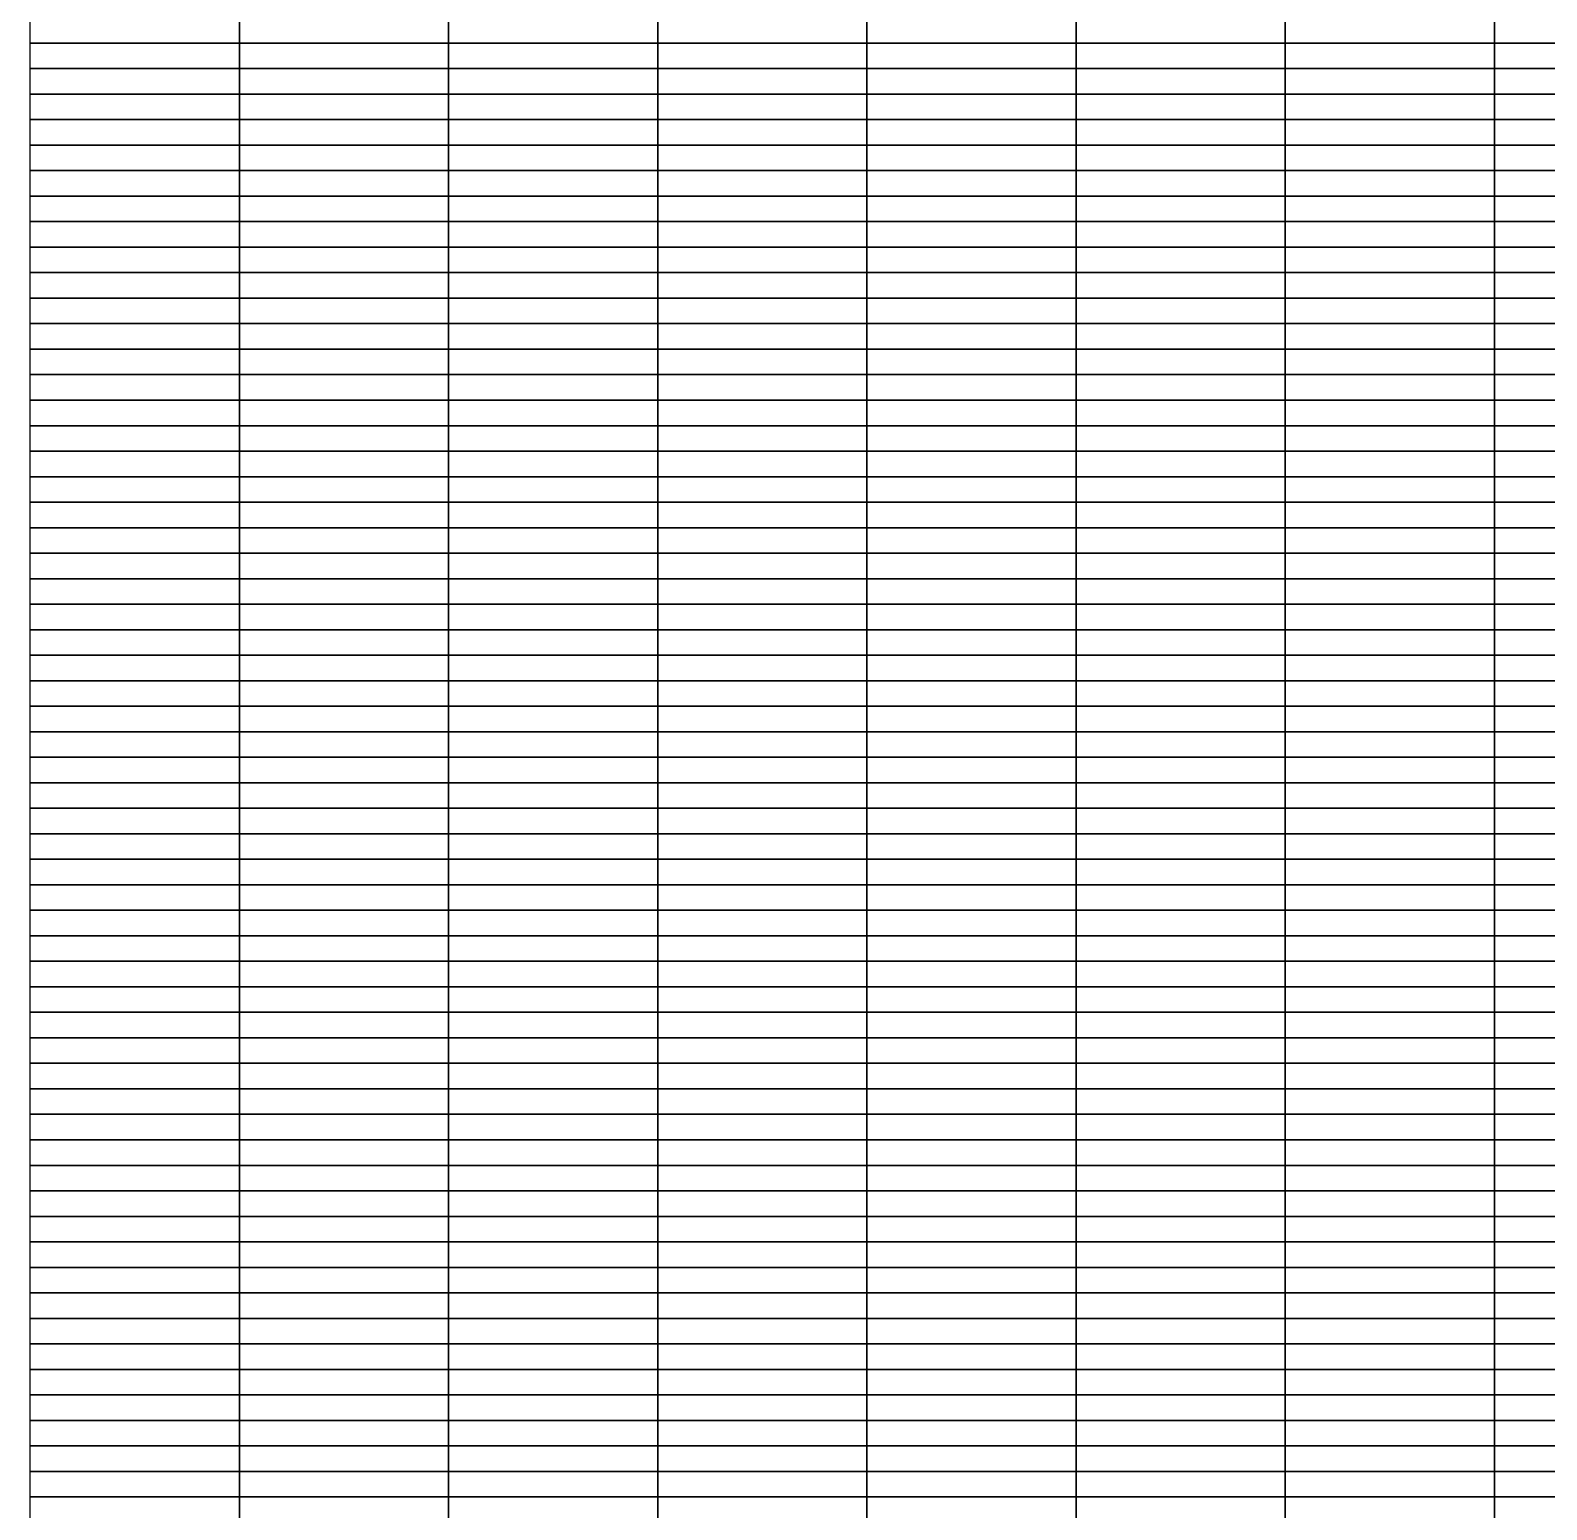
# Model space of a CAD drawing. Header units: metres. Extents: x 0 to 1189, y 5 to 4665.
# Drawn here: x 0 to 297.2, y 3497.5 to 3787.5 of the extents above; entities that cross this region are included whole.
import ezdxf

# ---------------------------------------------------------------- set-up
doc = ezdxf.new("R2010")
doc.units = ezdxf.units.M

msp = doc.modelspace()

# ---------------------------------------------------------------- linework, layer by layer
for points in [[(41, 3785, -164.11), (0, 3785, -164.11), (0, 3790, 156.49), (41, 3790, 156.49)], [(82, 3785, -164.11), (41, 3785, -164.11), (41, 3790, 156.49), (82, 3790, 156.49)], [(123, 3785, -164.11), (82, 3785, -164.11), (82, 3790, 156.49), (123, 3790, 156.49)], [(164, 3785, -164.11), (123, 3785, -164.11), (123, 3790, 156.49), (164, 3790, 156.49)], [(205, 3785, -158.87), (164, 3785, -164.11), (164, 3790, 156.49), (205, 3790, 160.57)], [(246, 3785, -153.64), (205, 3785, -158.87), (205, 3790, 160.57), (246, 3790, 164.65)], [(287, 3785, -153.64), (246, 3785, -153.64), (246, 3790, 164.65), (287, 3790, 164.65)], [(328, 3785, -189.25), (287, 3785, -153.64), (287, 3790, 164.65), (328, 3790, 161.96)], [(41, 3780, 111.95), (0, 3780, 111.95), (0, 3785, -164.11), (41, 3785, -164.11)], [(82, 3780, 111.95), (41, 3780, 111.95), (41, 3785, -164.11), (82, 3785, -164.11)], [(123, 3780, 111.95), (82, 3780, 111.95), (82, 3785, -164.11), (123, 3785, -164.11)], [(164, 3780, 111.95), (123, 3780, 111.95), (123, 3785, -164.11), (164, 3785, -164.11)], [(205, 3780, 108.9), (164, 3780, 111.95), (164, 3785, -164.11), (205, 3785, -158.87)], [(246, 3780, 105.84), (205, 3780, 108.9), (205, 3785, -158.87), (246, 3785, -153.64)], [(287, 3780, 105.84), (246, 3780, 105.84), (246, 3785, -153.64), (287, 3785, -153.64)], [(328, 3780, -27.93), (287, 3780, 105.84), (287, 3785, -153.64), (328, 3785, -189.25)], [(41, 3775, 176), (0, 3775, 176), (0, 3780, 111.95), (41, 3780, 111.95)], [(82, 3775, 176), (41, 3775, 176), (41, 3780, 111.95), (82, 3780, 111.95)], [(123, 3775, 176), (82, 3775, 176), (82, 3780, 111.95), (123, 3780, 111.95)], [(164, 3775, 176), (123, 3775, 176), (123, 3780, 111.95), (164, 3780, 111.95)], [(205, 3775, 177.46), (164, 3775, 176), (164, 3780, 111.95), (205, 3780, 108.9)], [(246, 3775, 178.92), (205, 3775, 177.46), (205, 3780, 108.9), (246, 3780, 105.84)], [(287, 3775, 178.92), (246, 3775, 178.92), (246, 3780, 105.84), (287, 3780, 105.84)], [(328, 3775, 179.54), (287, 3775, 178.92), (287, 3780, 105.84), (328, 3780, -27.93)], [(41, 3770, 181.14), (0, 3770, 181.14), (0, 3775, 176), (41, 3775, 176)], [(82, 3770, 181.14), (41, 3770, 181.14), (41, 3775, 176), (82, 3775, 176)], [(123, 3770, 181.14), (82, 3770, 181.14), (82, 3775, 176), (123, 3775, 176)], [(164, 3770, 181.14), (123, 3770, 181.14), (123, 3775, 176), (164, 3775, 176)], [(205, 3770, 183.53), (164, 3770, 181.14), (164, 3775, 176), (205, 3775, 177.46)], [(246, 3770, 185.92), (205, 3770, 183.53), (205, 3775, 177.46), (246, 3775, 178.92)], [(287, 3770, 185.92), (246, 3770, 185.92), (246, 3775, 178.92), (287, 3775, 178.92)], [(328, 3770, 184.45), (287, 3770, 185.92), (287, 3775, 178.92), (328, 3775, 179.54)], [(41, 3765, 186.3), (0, 3765, 186.3), (0, 3770, 181.14), (41, 3770, 181.14)], [(82, 3765, 186.3), (41, 3765, 186.3), (41, 3770, 181.14), (82, 3770, 181.14)], [(123, 3765, 186.3), (82, 3765, 186.3), (82, 3770, 181.14), (123, 3770, 181.14)], [(164, 3765, 186.3), (123, 3765, 186.3), (123, 3770, 181.14), (164, 3770, 181.14)], [(205, 3765, 185.2), (164, 3765, 186.3), (164, 3770, 181.14), (205, 3770, 183.53)], [(246, 3765, 184.1), (205, 3765, 185.2), (205, 3770, 183.53), (246, 3770, 185.92)], [(287, 3765, 184.1), (246, 3765, 184.1), (246, 3770, 185.92), (287, 3770, 185.92)], [(328, 3765, 183.61), (287, 3765, 184.1), (287, 3770, 185.92), (328, 3770, 184.45)], [(41, 3760, -10.57), (0, 3760, -10.57), (0, 3765, 186.3), (41, 3765, 186.3)], [(82, 3760, -10.57), (41, 3760, -10.57), (41, 3765, 186.3), (82, 3765, 186.3)], [(123, 3760, -10.57), (82, 3760, -10.57), (82, 3765, 186.3), (123, 3765, 186.3)], [(164, 3760, -10.57), (123, 3760, -10.57), (123, 3765, 186.3), (164, 3765, 186.3)], [(205, 3760, -18.81), (164, 3760, -10.57), (164, 3765, 186.3), (205, 3765, 185.2)], [(246, 3760, -27.05), (205, 3760, -18.81), (205, 3765, 185.2), (246, 3765, 184.1)], [(287, 3760, -27.05), (246, 3760, -27.05), (246, 3765, 184.1), (287, 3765, 184.1)], [(328, 3760, -62.56), (287, 3760, -27.05), (287, 3765, 184.1), (328, 3765, 183.61)], [(41, 3755, 29.34), (0, 3755, 29.34), (0, 3760, -10.57), (41, 3760, -10.57)], [(82, 3755, 29.34), (41, 3755, 29.34), (41, 3760, -10.57), (82, 3760, -10.57)], [(123, 3755, 29.34), (82, 3755, 29.34), (82, 3760, -10.57), (123, 3760, -10.57)], [(164, 3755, 29.34), (123, 3755, 29.34), (123, 3760, -10.57), (164, 3760, -10.57)], [(205, 3755, 24.34), (164, 3755, 29.34), (164, 3760, -10.57), (205, 3760, -18.81)], [(246, 3755, 19.35), (205, 3755, 24.34), (205, 3760, -18.81), (246, 3760, -27.05)], [(287, 3755, 19.35), (246, 3755, 19.35), (246, 3760, -27.05), (287, 3760, -27.05)], [(328, 3755, -9.15), (287, 3755, 19.35), (287, 3760, -27.05), (328, 3760, -62.56)], [(41, 3750, 172.23), (0, 3750, 172.23), (0, 3755, 29.34), (41, 3755, 29.34)], [(82, 3750, 172.23), (41, 3750, 172.23), (41, 3755, 29.34), (82, 3755, 29.34)], [(123, 3750, 172.23), (82, 3750, 172.23), (82, 3755, 29.34), (123, 3755, 29.34)], [(164, 3750, 172.23), (123, 3750, 172.23), (123, 3755, 29.34), (164, 3755, 29.34)], [(205, 3750, 144.19), (164, 3750, 172.23), (164, 3755, 29.34), (205, 3755, 24.34)], [(246, 3750, 116.15), (205, 3750, 144.19), (205, 3755, 24.34), (246, 3755, 19.35)], [(287, 3750, 116.15), (246, 3750, 116.15), (246, 3755, 19.35), (287, 3755, 19.35)], [(328, 3750, 67.17), (287, 3750, 116.15), (287, 3755, 19.35), (328, 3755, -9.15)], [(41, 3745, -186.93), (0, 3745, -186.93), (0, 3750, 172.23), (41, 3750, 172.23)], [(82, 3745, -186.93), (41, 3745, -186.93), (41, 3750, 172.23), (82, 3750, 172.23)], [(123, 3745, -186.93), (82, 3745, -186.93), (82, 3750, 172.23), (123, 3750, 172.23)], [(164, 3745, -186.93), (123, 3745, -186.93), (123, 3750, 172.23), (164, 3750, 172.23)], [(205, 3745, -187.59), (164, 3745, -186.93), (164, 3750, 172.23), (205, 3750, 144.19)], [(246, 3745, -188.25), (205, 3745, -187.59), (205, 3750, 144.19), (246, 3750, 116.15)], [(287, 3745, -188.25), (246, 3745, -188.25), (246, 3750, 116.15), (287, 3750, 116.15)], [(328, 3745, -217.36), (287, 3745, -188.25), (287, 3750, 116.15), (328, 3750, 67.17)], [(41, 3740, 145.6), (0, 3740, 145.6), (0, 3745, -186.93), (41, 3745, -186.93)], [(82, 3740, 145.6), (41, 3740, 145.6), (41, 3745, -186.93), (82, 3745, -186.93)], [(123, 3740, 145.6), (82, 3740, 145.6), (82, 3745, -186.93), (123, 3745, -186.93)], [(164, 3740, 145.6), (123, 3740, 145.6), (123, 3745, -186.93), (164, 3745, -186.93)], [(205, 3740, 153.23), (164, 3740, 145.6), (164, 3745, -186.93), (205, 3745, -187.59)], [(246, 3740, 160.87), (205, 3740, 153.23), (205, 3745, -187.59), (246, 3745, -188.25)], [(287, 3740, 160.87), (246, 3740, 160.87), (246, 3745, -188.25), (287, 3745, -188.25)], [(328, 3740, 157.24), (287, 3740, 160.87), (287, 3745, -188.25), (328, 3745, -217.36)], [(41, 3735, 184.61), (0, 3735, 184.61), (0, 3740, 145.6), (41, 3740, 145.6)], [(82, 3735, 184.61), (41, 3735, 184.61), (41, 3740, 145.6), (82, 3740, 145.6)], [(123, 3735, 184.61), (82, 3735, 184.61), (82, 3740, 145.6), (123, 3740, 145.6)], [(164, 3735, 184.61), (123, 3735, 184.61), (123, 3740, 145.6), (164, 3740, 145.6)], [(205, 3735, 173.22), (164, 3735, 184.61), (164, 3740, 145.6), (205, 3740, 153.23)], [(246, 3735, 161.82), (205, 3735, 173.22), (205, 3740, 153.23), (246, 3740, 160.87)], [(287, 3735, 161.82), (246, 3735, 161.82), (246, 3740, 160.87), (287, 3740, 160.87)], [(328, 3735, 138.6), (287, 3735, 161.82), (287, 3740, 160.87), (328, 3740, 157.24)], [(41, 3730, 178.14), (0, 3730, 178.14), (0, 3735, 184.61), (41, 3735, 184.61)], [(82, 3730, 178.14), (41, 3730, 178.14), (41, 3735, 184.61), (82, 3735, 184.61)], [(123, 3730, 178.14), (82, 3730, 178.14), (82, 3735, 184.61), (123, 3735, 184.61)], [(164, 3730, 178.14), (123, 3730, 178.14), (123, 3735, 184.61), (164, 3735, 184.61)], [(205, 3730, 179.11), (164, 3730, 178.14), (164, 3735, 184.61), (205, 3735, 173.22)], [(246, 3730, 180.09), (205, 3730, 179.11), (205, 3735, 173.22), (246, 3735, 161.82)], [(287, 3730, 180.09), (246, 3730, 180.09), (246, 3735, 161.82), (287, 3735, 161.82)], [(328, 3730, 178.04), (287, 3730, 180.09), (287, 3735, 161.82), (328, 3735, 138.6)], [(41, 3725, -49.74), (0, 3725, -49.74), (0, 3730, 178.14), (41, 3730, 178.14)], [(82, 3725, -49.74), (41, 3725, -49.74), (41, 3730, 178.14), (82, 3730, 178.14)], [(123, 3725, -49.74), (82, 3725, -49.74), (82, 3730, 178.14), (123, 3730, 178.14)], [(164, 3725, -49.74), (123, 3725, -49.74), (123, 3730, 178.14), (164, 3730, 178.14)], [(205, 3725, -56.84), (164, 3725, -49.74), (164, 3730, 178.14), (205, 3730, 179.11)], [(246, 3725, -63.94), (205, 3725, -56.84), (205, 3730, 179.11), (246, 3730, 180.09)], [(287, 3725, -63.94), (246, 3725, -63.94), (246, 3730, 180.09), (287, 3730, 180.09)], [(328, 3725, -100.57), (287, 3725, -63.94), (287, 3730, 180.09), (328, 3730, 178.04)], [(41, 3720, -54.09), (0, 3720, -54.09), (0, 3725, -49.74), (41, 3725, -49.74)], [(82, 3720, -54.09), (41, 3720, -54.09), (41, 3725, -49.74), (82, 3725, -49.74)], [(123, 3720, -54.09), (82, 3720, -54.09), (82, 3725, -49.74), (123, 3725, -49.74)], [(164, 3720, -54.09), (123, 3720, -54.09), (123, 3725, -49.74), (164, 3725, -49.74)], [(205, 3720, -74.6), (164, 3720, -54.09), (164, 3725, -49.74), (205, 3725, -56.84)], [(246, 3720, -95.1), (205, 3720, -74.6), (205, 3725, -56.84), (246, 3725, -63.94)], [(287, 3720, -95.1), (246, 3720, -95.1), (246, 3725, -63.94), (287, 3725, -63.94)], [(328, 3720, -179.38), (287, 3720, -95.1), (287, 3725, -63.94), (328, 3725, -100.57)], [(41, 3715, 181.44), (0, 3715, 181.44), (0, 3720, -54.09), (41, 3720, -54.09)], [(82, 3715, 181.44), (41, 3715, 181.44), (41, 3720, -54.09), (82, 3720, -54.09)], [(123, 3715, 181.44), (82, 3715, 181.44), (82, 3720, -54.09), (123, 3720, -54.09)], [(164, 3715, 181.44), (123, 3715, 181.44), (123, 3720, -54.09), (164, 3720, -54.09)], [(205, 3715, 180.49), (164, 3715, 181.44), (164, 3720, -54.09), (205, 3720, -74.6)], [(246, 3715, 179.54), (205, 3715, 180.49), (205, 3720, -74.6), (246, 3720, -95.1)], [(287, 3715, 179.54), (246, 3715, 179.54), (246, 3720, -95.1), (287, 3720, -95.1)], [(328, 3715, 178.15), (287, 3715, 179.54), (287, 3720, -95.1), (328, 3720, -179.38)], [(41, 3710, 154.4), (0, 3710, 154.4), (0, 3715, 181.44), (41, 3715, 181.44)], [(82, 3710, 154.4), (41, 3710, 154.4), (41, 3715, 181.44), (82, 3715, 181.44)], [(123, 3710, 154.4), (82, 3710, 154.4), (82, 3715, 181.44), (123, 3715, 181.44)], [(164, 3710, 154.4), (123, 3710, 154.4), (123, 3715, 181.44), (164, 3715, 181.44)], [(205, 3710, 159.72), (164, 3710, 154.4), (164, 3715, 181.44), (205, 3715, 180.49)], [(246, 3710, 165.05), (205, 3710, 159.72), (205, 3715, 180.49), (246, 3715, 179.54)], [(287, 3710, 165.05), (246, 3710, 165.05), (246, 3715, 179.54), (287, 3715, 179.54)], [(328, 3710, 159.1), (287, 3710, 165.05), (287, 3715, 179.54), (328, 3715, 178.15)], [(41, 3705, 170.51), (0, 3705, 170.51), (0, 3710, 154.4), (41, 3710, 154.4)], [(82, 3705, 170.51), (41, 3705, 170.51), (41, 3710, 154.4), (82, 3710, 154.4)], [(123, 3705, 170.51), (82, 3705, 170.51), (82, 3710, 154.4), (123, 3710, 154.4)], [(164, 3705, 170.51), (123, 3705, 170.51), (123, 3710, 154.4), (164, 3710, 154.4)], [(205, 3705, 171.64), (164, 3705, 170.51), (164, 3710, 154.4), (205, 3710, 159.72)], [(246, 3705, 172.77), (205, 3705, 171.64), (205, 3710, 159.72), (246, 3710, 165.05)], [(287, 3705, 172.77), (246, 3705, 172.77), (246, 3710, 165.05), (287, 3710, 165.05)], [(328, 3705, 171.79), (287, 3705, 172.77), (287, 3710, 165.05), (328, 3710, 159.1)], [(41, 3700, 55.75), (0, 3700, 55.75), (0, 3705, 170.51), (41, 3705, 170.51)], [(82, 3700, 55.75), (41, 3700, 55.75), (41, 3705, 170.51), (82, 3705, 170.51)], [(123, 3700, 55.75), (82, 3700, 55.75), (82, 3705, 170.51), (123, 3705, 170.51)], [(164, 3700, 55.75), (123, 3700, 55.75), (123, 3705, 170.51), (164, 3705, 170.51)], [(205, 3700, 47.23), (164, 3700, 55.75), (164, 3705, 170.51), (205, 3705, 171.64)], [(246, 3700, 38.7), (205, 3700, 47.23), (205, 3705, 171.64), (246, 3705, 172.77)], [(287, 3700, 38.7), (246, 3700, 38.7), (246, 3705, 172.77), (287, 3705, 172.77)], [(328, 3700, 1.87), (287, 3700, 38.7), (287, 3705, 172.77), (328, 3705, 171.79)], [(41, 3695, 60.58), (0, 3695, 60.58), (0, 3700, 55.75), (41, 3700, 55.75)], [(82, 3695, 60.58), (41, 3695, 60.58), (41, 3700, 55.75), (82, 3700, 55.75)], [(123, 3695, 60.58), (82, 3695, 60.58), (82, 3700, 55.75), (123, 3700, 55.75)], [(164, 3695, 60.58), (123, 3695, 60.58), (123, 3700, 55.75), (164, 3700, 55.75)], [(205, 3695, 50.46), (164, 3695, 60.58), (164, 3700, 55.75), (205, 3700, 47.23)], [(246, 3695, 40.33), (205, 3695, 50.46), (205, 3700, 47.23), (246, 3700, 38.7)], [(287, 3695, 40.33), (246, 3695, 40.33), (246, 3700, 38.7), (287, 3700, 38.7)], [(328, 3695, 8), (287, 3695, 40.33), (287, 3700, 38.7), (328, 3700, 1.87)], [(41, 3690, -41.35), (0, 3690, -41.35), (0, 3695, 60.58), (41, 3695, 60.58)], [(82, 3690, -41.35), (41, 3690, -41.35), (41, 3695, 60.58), (82, 3695, 60.58)], [(123, 3690, -41.35), (82, 3690, -41.35), (82, 3695, 60.58), (123, 3695, 60.58)], [(164, 3690, -41.35), (123, 3690, -41.35), (123, 3695, 60.58), (164, 3695, 60.58)], [(205, 3690, -39.5), (164, 3690, -41.35), (164, 3695, 60.58), (205, 3695, 50.46)], [(246, 3690, -37.65), (205, 3690, -39.5), (205, 3695, 50.46), (246, 3695, 40.33)], [(287, 3690, -37.65), (246, 3690, -37.65), (246, 3695, 40.33), (287, 3695, 40.33)], [(328, 3690, -57.69), (287, 3690, -37.65), (287, 3695, 40.33), (328, 3695, 8)], [(41, 3685, 48.4), (0, 3685, 48.4), (0, 3690, -41.35), (41, 3690, -41.35)], [(82, 3685, 48.4), (41, 3685, 48.4), (41, 3690, -41.35), (82, 3690, -41.35)], [(123, 3685, 48.4), (82, 3685, 48.4), (82, 3690, -41.35), (123, 3690, -41.35)], [(164, 3685, 48.4), (123, 3685, 48.4), (123, 3690, -41.35), (164, 3690, -41.35)], [(205, 3685, 27.68), (164, 3685, 48.4), (164, 3690, -41.35), (205, 3690, -39.5)], [(246, 3685, 6.96), (205, 3685, 27.68), (205, 3690, -39.5), (246, 3690, -37.65)], [(287, 3685, 6.96), (246, 3685, 6.96), (246, 3690, -37.65), (287, 3690, -37.65)], [(328, 3685, -74.57), (287, 3685, 6.96), (287, 3690, -37.65), (328, 3690, -57.69)], [(41, 3680, 53.2), (0, 3680, 53.2), (0, 3685, 48.4), (41, 3685, 48.4)], [(82, 3680, 53.2), (41, 3680, 53.2), (41, 3685, 48.4), (82, 3685, 48.4)], [(123, 3680, 53.2), (82, 3680, 53.2), (82, 3685, 48.4), (123, 3685, 48.4)], [(164, 3680, 53.2), (123, 3680, 53.2), (123, 3685, 48.4), (164, 3685, 48.4)], [(205, 3680, 52.12), (164, 3680, 53.2), (164, 3685, 48.4), (205, 3685, 27.68)], [(246, 3680, 51.03), (205, 3680, 52.12), (205, 3685, 27.68), (246, 3685, 6.96)], [(287, 3680, 51.03), (246, 3680, 51.03), (246, 3685, 6.96), (287, 3685, 6.96)], [(328, 3680, 45.19), (287, 3680, 51.03), (287, 3685, 6.96), (328, 3685, -74.57)], [(41, 3675, 159.03), (0, 3675, 159.03), (0, 3680, 53.2), (41, 3680, 53.2)], [(82, 3675, 159.03), (41, 3675, 159.03), (41, 3680, 53.2), (82, 3680, 53.2)], [(123, 3675, 159.03), (82, 3675, 159.03), (82, 3680, 53.2), (123, 3680, 53.2)], [(164, 3675, 159.03), (123, 3675, 159.03), (123, 3680, 53.2), (164, 3680, 53.2)], [(205, 3675, 152.05), (164, 3675, 159.03), (164, 3680, 53.2), (205, 3680, 52.12)], [(246, 3675, 145.08), (205, 3675, 152.05), (205, 3680, 52.12), (246, 3680, 51.03)], [(287, 3675, 145.08), (246, 3675, 145.08), (246, 3680, 51.03), (287, 3680, 51.03)], [(328, 3675, 147.17), (287, 3675, 145.08), (287, 3680, 51.03), (328, 3680, 45.19)], [(41, 3670, 175.31), (0, 3670, 175.31), (0, 3675, 159.03), (41, 3675, 159.03)], [(82, 3670, 175.31), (41, 3670, 175.31), (41, 3675, 159.03), (82, 3675, 159.03)], [(123, 3670, 175.31), (82, 3670, 175.31), (82, 3675, 159.03), (123, 3675, 159.03)], [(164, 3670, 175.31), (123, 3670, 175.31), (123, 3675, 159.03), (164, 3675, 159.03)], [(205, 3670, 172.95), (164, 3670, 175.31), (164, 3675, 159.03), (205, 3675, 152.05)], [(246, 3670, 170.58), (205, 3670, 172.95), (205, 3675, 152.05), (246, 3675, 145.08)], [(287, 3670, 170.58), (246, 3670, 170.58), (246, 3675, 145.08), (287, 3675, 145.08)], [(328, 3670, 169.21), (287, 3670, 170.58), (287, 3675, 145.08), (328, 3675, 147.17)], [(41, 3665, 90.59), (0, 3665, 90.59), (0, 3670, 175.31), (41, 3670, 175.31)], [(82, 3665, 90.59), (41, 3665, 90.59), (41, 3670, 175.31), (82, 3670, 175.31)], [(123, 3665, 90.59), (82, 3665, 90.59), (82, 3670, 175.31), (123, 3670, 175.31)], [(164, 3665, 90.59), (123, 3665, 90.59), (123, 3670, 175.31), (164, 3670, 175.31)], [(205, 3665, 86.81), (164, 3665, 90.59), (164, 3670, 175.31), (205, 3670, 172.95)], [(246, 3665, 83.02), (205, 3665, 86.81), (205, 3670, 172.95), (246, 3670, 170.58)], [(287, 3665, 83.02), (246, 3665, 83.02), (246, 3670, 170.58), (287, 3670, 170.58)], [(328, 3665, 55.88), (287, 3665, 83.02), (287, 3670, 170.58), (328, 3670, 169.21)], [(41, 3660, 45.8), (0, 3660, 45.8), (0, 3665, 90.59), (41, 3665, 90.59)], [(82, 3660, 45.8), (41, 3660, 45.8), (41, 3665, 90.59), (82, 3665, 90.59)], [(123, 3660, 45.8), (82, 3660, 45.8), (82, 3665, 90.59), (123, 3665, 90.59)], [(164, 3660, 45.8), (123, 3660, 45.8), (123, 3665, 90.59), (164, 3665, 90.59)], [(205, 3660, 42.64), (164, 3660, 45.8), (164, 3665, 90.59), (205, 3665, 86.81)], [(246, 3660, 39.49), (205, 3660, 42.64), (205, 3665, 86.81), (246, 3665, 83.02)], [(287, 3660, 39.49), (246, 3660, 39.49), (246, 3665, 83.02), (287, 3665, 83.02)], [(328, 3660, 13.31), (287, 3660, 39.49), (287, 3665, 83.02), (328, 3665, 55.88)], [(41, 3655, 5.62), (0, 3655, 5.62), (0, 3660, 45.8), (41, 3660, 45.8)], [(82, 3655, 5.62), (41, 3655, 5.62), (41, 3660, 45.8), (82, 3660, 45.8)], [(123, 3655, 5.62), (82, 3655, 5.62), (82, 3660, 45.8), (123, 3660, 45.8)], [(164, 3655, 5.62), (123, 3655, 5.62), (123, 3660, 45.8), (164, 3660, 45.8)], [(205, 3655, -29.67), (164, 3655, 5.62), (164, 3660, 45.8), (205, 3660, 42.64)], [(246, 3655, -64.96), (205, 3655, -29.67), (205, 3660, 42.64), (246, 3660, 39.49)], [(287, 3655, -64.96), (246, 3655, -64.96), (246, 3660, 39.49), (287, 3660, 39.49)], [(328, 3655, -128.16), (287, 3655, -64.96), (287, 3660, 39.49), (328, 3660, 13.31)], [(41, 3650, 171.99), (0, 3650, 171.99), (0, 3655, 5.62), (41, 3655, 5.62)], [(82, 3650, 171.99), (41, 3650, 171.99), (41, 3655, 5.62), (82, 3655, 5.62)], [(123, 3650, 171.99), (82, 3650, 171.99), (82, 3655, 5.62), (123, 3655, 5.62)], [(164, 3650, 171.99), (123, 3650, 171.99), (123, 3655, 5.62), (164, 3655, 5.62)], [(205, 3650, 106.59), (164, 3650, 171.99), (164, 3655, 5.62), (205, 3655, -29.67)], [(246, 3650, 41.19), (205, 3650, 106.59), (205, 3655, -29.67), (246, 3655, -64.96)], [(287, 3650, 41.19), (246, 3650, 41.19), (246, 3655, -64.96), (287, 3655, -64.96)], [(328, 3650, -80.38), (287, 3650, 41.19), (287, 3655, -64.96), (328, 3655, -128.16)], [(41, 3645, 115.81), (0, 3645, 115.81), (0, 3650, 171.99), (41, 3650, 171.99)], [(82, 3645, 115.81), (41, 3645, 115.81), (41, 3650, 171.99), (82, 3650, 171.99)], [(123, 3645, 115.81), (82, 3645, 115.81), (82, 3650, 171.99), (123, 3650, 171.99)], [(164, 3645, 115.81), (123, 3645, 115.81), (123, 3650, 171.99), (164, 3650, 171.99)], [(205, 3645, 116.39), (164, 3645, 115.81), (164, 3650, 171.99), (205, 3650, 106.59)], [(246, 3645, 116.97), (205, 3645, 116.39), (205, 3650, 106.59), (246, 3650, 41.19)], [(287, 3645, 116.97), (246, 3645, 116.97), (246, 3650, 41.19), (287, 3650, 41.19)], [(328, 3645, 115.67), (287, 3645, 116.97), (287, 3650, 41.19), (328, 3650, -80.38)], [(41, 3640, 176.3), (0, 3640, 176.3), (0, 3645, 115.81), (41, 3645, 115.81)], [(82, 3640, 176.3), (41, 3640, 176.3), (41, 3645, 115.81), (82, 3645, 115.81)], [(123, 3640, 176.3), (82, 3640, 176.3), (82, 3645, 115.81), (123, 3645, 115.81)], [(164, 3640, 176.3), (123, 3640, 176.3), (123, 3645, 115.81), (164, 3645, 115.81)], [(205, 3640, 173.87), (164, 3640, 176.3), (164, 3645, 115.81), (205, 3645, 116.39)], [(246, 3640, 171.44), (205, 3640, 173.87), (205, 3645, 116.39), (246, 3645, 116.97)], [(287, 3640, 171.44), (246, 3640, 171.44), (246, 3645, 116.97), (287, 3645, 116.97)], [(328, 3640, 173.57), (287, 3640, 171.44), (287, 3645, 116.97), (328, 3645, 115.67)], [(41, 3635, 32.4), (0, 3635, 32.4), (0, 3640, 176.3), (41, 3640, 176.3)], [(82, 3635, 32.4), (41, 3635, 32.4), (41, 3640, 176.3), (82, 3640, 176.3)], [(123, 3635, 32.4), (82, 3635, 32.4), (82, 3640, 176.3), (123, 3640, 176.3)], [(164, 3635, 32.4), (123, 3635, 32.4), (123, 3640, 176.3), (164, 3640, 176.3)], [(205, 3635, 28.36), (164, 3635, 32.4), (164, 3640, 176.3), (205, 3640, 173.87)], [(246, 3635, 24.31), (205, 3635, 28.36), (205, 3640, 173.87), (246, 3640, 171.44)], [(287, 3635, 24.31), (246, 3635, 24.31), (246, 3640, 171.44), (287, 3640, 171.44)], [(328, 3635, -2.23), (287, 3635, 24.31), (287, 3640, 171.44), (328, 3640, 173.57)], [(41, 3630, 6.16), (0, 3630, 6.16), (0, 3635, 32.4), (41, 3635, 32.4)], [(82, 3630, 6.16), (41, 3630, 6.16), (41, 3635, 32.4), (82, 3635, 32.4)], [(123, 3630, 6.16), (82, 3630, 6.16), (82, 3635, 32.4), (123, 3635, 32.4)], [(164, 3630, 6.16), (123, 3630, 6.16), (123, 3635, 32.4), (164, 3635, 32.4)], [(205, 3630, -4.56), (164, 3630, 6.16), (164, 3635, 32.4), (205, 3635, 28.36)], [(246, 3630, -15.28), (205, 3630, -4.56), (205, 3635, 28.36), (246, 3635, 24.31)], [(287, 3630, -15.28), (246, 3630, -15.28), (246, 3635, 24.31), (287, 3635, 24.31)], [(328, 3630, -46.93), (287, 3630, -15.28), (287, 3635, 24.31), (328, 3635, -2.23)], [(41, 3625, 127.92), (0, 3625, 127.92), (0, 3630, 6.16), (41, 3630, 6.16)], [(82, 3625, 127.92), (41, 3625, 127.92), (41, 3630, 6.16), (82, 3630, 6.16)], [(123, 3625, 127.92), (82, 3625, 127.92), (82, 3630, 6.16), (123, 3630, 6.16)], [(164, 3625, 127.92), (123, 3625, 127.92), (123, 3630, 6.16), (164, 3630, 6.16)], [(205, 3625, 121.14), (164, 3625, 127.92), (164, 3630, 6.16), (205, 3630, -4.56)], [(246, 3625, 114.35), (205, 3625, 121.14), (205, 3630, -4.56), (246, 3630, -15.28)], [(287, 3625, 114.35), (246, 3625, 114.35), (246, 3630, -15.28), (287, 3630, -15.28)], [(328, 3625, 111.33), (287, 3625, 114.35), (287, 3630, -15.28), (328, 3630, -46.93)], [(41, 3620, -196.74), (0, 3620, -196.74), (0, 3625, 127.92), (41, 3625, 127.92)], [(82, 3620, -196.74), (41, 3620, -196.74), (41, 3625, 127.92), (82, 3625, 127.92)], [(123, 3620, -196.74), (82, 3620, -196.74), (82, 3625, 127.92), (123, 3625, 127.92)], [(164, 3620, -196.74), (123, 3620, -196.74), (123, 3625, 127.92), (164, 3625, 127.92)], [(205, 3620, -199.93), (164, 3620, -196.74), (164, 3625, 127.92), (205, 3625, 121.14)], [(246, 3620, -203.11), (205, 3620, -199.93), (205, 3625, 121.14), (246, 3625, 114.35)], [(287, 3620, -203.11), (246, 3620, -203.11), (246, 3625, 114.35), (287, 3625, 114.35)], [(328, 3620, -268.19), (287, 3620, -203.11), (287, 3625, 114.35), (328, 3625, 111.33)], [(41, 3615, 179.15), (0, 3615, 179.15), (0, 3620, -196.74), (41, 3620, -196.74)], [(82, 3615, 179.15), (41, 3615, 179.15), (41, 3620, -196.74), (82, 3620, -196.74)], [(123, 3615, 179.15), (82, 3615, 179.15), (82, 3620, -196.74), (123, 3620, -196.74)], [(164, 3615, 179.15), (123, 3615, 179.15), (123, 3620, -196.74), (164, 3620, -196.74)], [(205, 3615, 165.25), (164, 3615, 179.15), (164, 3620, -196.74), (205, 3620, -199.93)], [(246, 3615, 151.34), (205, 3615, 165.25), (205, 3620, -199.93), (246, 3620, -203.11)], [(287, 3615, 151.34), (246, 3615, 151.34), (246, 3620, -203.11), (287, 3620, -203.11)], [(328, 3615, 131.83), (287, 3615, 151.34), (287, 3620, -203.11), (328, 3620, -268.19)], [(41, 3610, 179.15), (0, 3610, 179.15), (0, 3615, 179.15), (41, 3615, 179.15)], [(82, 3610, 179.15), (41, 3610, 179.15), (41, 3615, 179.15), (82, 3615, 179.15)], [(123, 3610, 179.15), (82, 3610, 179.15), (82, 3615, 179.15), (123, 3615, 179.15)], [(164, 3610, 179.15), (123, 3610, 179.15), (123, 3615, 179.15), (164, 3615, 179.15)], [(205, 3610, 165.25), (164, 3610, 179.15), (164, 3615, 179.15), (205, 3615, 165.25)], [(246, 3610, 151.34), (205, 3610, 165.25), (205, 3615, 165.25), (246, 3615, 151.34)], [(287, 3610, 151.34), (246, 3610, 151.34), (246, 3615, 151.34), (287, 3615, 151.34)], [(328, 3610, 131.83), (287, 3610, 151.34), (287, 3615, 151.34), (328, 3615, 131.83)], [(41, 3605, 173.13), (0, 3605, 173.13), (0, 3610, 179.15), (41, 3610, 179.15)], [(82, 3605, 173.13), (41, 3605, 173.13), (41, 3610, 179.15), (82, 3610, 179.15)], [(123, 3605, 173.13), (82, 3605, 173.13), (82, 3610, 179.15), (123, 3610, 179.15)], [(164, 3605, 173.13), (123, 3605, 173.13), (123, 3610, 179.15), (164, 3610, 179.15)], [(205, 3605, 146.81), (164, 3605, 173.13), (164, 3610, 179.15), (205, 3610, 165.25)], [(246, 3605, 120.49), (205, 3605, 146.81), (205, 3610, 165.25), (246, 3610, 151.34)], [(287, 3605, 120.49), (246, 3605, 120.49), (246, 3610, 151.34), (287, 3610, 151.34)], [(328, 3605, 126.61), (287, 3605, 120.49), (287, 3610, 151.34), (328, 3610, 131.83)], [(41, 3600, 165.22), (0, 3600, 165.22), (0, 3605, 173.13), (41, 3605, 173.13)], [(82, 3600, 165.22), (41, 3600, 165.22), (41, 3605, 173.13), (82, 3605, 173.13)], [(123, 3600, 165.22), (82, 3600, 165.22), (82, 3605, 173.13), (123, 3605, 173.13)], [(164, 3600, 165.22), (123, 3600, 165.22), (123, 3605, 173.13), (164, 3605, 173.13)], [(205, 3600, 166.56), (164, 3600, 165.22), (164, 3605, 173.13), (205, 3605, 146.81)], [(246, 3600, 167.91), (205, 3600, 166.56), (205, 3605, 146.81), (246, 3605, 120.49)], [(287, 3600, 167.91), (246, 3600, 167.91), (246, 3605, 120.49), (287, 3605, 120.49)], [(328, 3600, 167.32), (287, 3600, 167.91), (287, 3605, 120.49), (328, 3605, 126.61)], [(41, 3595, 34.75), (0, 3595, 34.75), (0, 3600, 165.22), (41, 3600, 165.22)], [(82, 3595, 34.75), (41, 3595, 34.75), (41, 3600, 165.22), (82, 3600, 165.22)], [(123, 3595, 34.75), (82, 3595, 34.75), (82, 3600, 165.22), (123, 3600, 165.22)], [(164, 3595, 34.75), (123, 3595, 34.75), (123, 3600, 165.22), (164, 3600, 165.22)], [(205, 3595, 30.7), (164, 3595, 34.75), (164, 3600, 165.22), (205, 3600, 166.56)], [(246, 3595, 26.64), (205, 3595, 30.7), (205, 3600, 166.56), (246, 3600, 167.91)], [(287, 3595, 26.64), (246, 3595, 26.64), (246, 3600, 167.91), (287, 3600, 167.91)], [(328, 3595, 3.44), (287, 3595, 26.64), (287, 3600, 167.91), (328, 3600, 167.32)], [(41, 3590, 134.43), (0, 3590, 134.43), (0, 3595, 34.75), (41, 3595, 34.75)], [(82, 3590, 134.43), (41, 3590, 134.43), (41, 3595, 34.75), (82, 3595, 34.75)], [(123, 3590, 134.43), (82, 3590, 134.43), (82, 3595, 34.75), (123, 3595, 34.75)], [(164, 3590, 134.43), (123, 3590, 134.43), (123, 3595, 34.75), (164, 3595, 34.75)], [(205, 3590, 123.15), (164, 3590, 134.43), (164, 3595, 34.75), (205, 3595, 30.7)], [(246, 3590, 111.87), (205, 3590, 123.15), (205, 3595, 30.7), (246, 3595, 26.64)], [(287, 3590, 111.87), (246, 3590, 111.87), (246, 3595, 26.64), (287, 3595, 26.64)], [(328, 3590, 73.79), (287, 3590, 111.87), (287, 3595, 26.64), (328, 3595, 3.44)], [(41, 3585, 66.26), (0, 3585, 66.26), (0, 3590, 134.43), (41, 3590, 134.43)], [(82, 3585, 66.26), (41, 3585, 66.26), (41, 3590, 134.43), (82, 3590, 134.43)], [(123, 3585, 66.26), (82, 3585, 66.26), (82, 3590, 134.43), (123, 3590, 134.43)], [(164, 3585, 66.26), (123, 3585, 66.26), (123, 3590, 134.43), (164, 3590, 134.43)], [(205, 3585, 66), (164, 3585, 66.26), (164, 3590, 134.43), (205, 3590, 123.15)], [(246, 3585, 65.74), (205, 3585, 66), (205, 3590, 123.15), (246, 3590, 111.87)], [(287, 3585, 65.74), (246, 3585, 65.74), (246, 3590, 111.87), (287, 3590, 111.87)], [(328, 3585, 11.92), (287, 3585, 65.74), (287, 3590, 111.87), (328, 3590, 73.79)], [(41, 3580, -116.56), (0, 3580, -116.56), (0, 3585, 66.26), (41, 3585, 66.26)], [(82, 3580, -116.56), (41, 3580, -116.56), (41, 3585, 66.26), (82, 3585, 66.26)], [(123, 3580, -116.56), (82, 3580, -116.56), (82, 3585, 66.26), (123, 3585, 66.26)], [(164, 3580, -116.56), (123, 3580, -116.56), (123, 3585, 66.26), (164, 3585, 66.26)], [(205, 3580, -135.54), (164, 3580, -116.56), (164, 3585, 66.26), (205, 3585, 66)], [(246, 3580, -154.51), (205, 3580, -135.54), (205, 3585, 66), (246, 3585, 65.74)], [(287, 3580, -154.51), (246, 3580, -154.51), (246, 3585, 65.74), (287, 3585, 65.74)], [(328, 3580, -219.42), (287, 3580, -154.51), (287, 3585, 65.74), (328, 3585, 11.92)], [(41, 3575, 183.49), (0, 3575, 183.49), (0, 3580, -116.56), (41, 3580, -116.56)], [(82, 3575, 183.49), (41, 3575, 183.49), (41, 3580, -116.56), (82, 3580, -116.56)], [(123, 3575, 183.49), (82, 3575, 183.49), (82, 3580, -116.56), (123, 3580, -116.56)], [(164, 3575, 183.49), (123, 3575, 183.49), (123, 3580, -116.56), (164, 3580, -116.56)], [(205, 3575, 178.51), (164, 3575, 183.49), (164, 3580, -116.56), (205, 3580, -135.54)], [(246, 3575, 173.53), (205, 3575, 178.51), (205, 3580, -135.54), (246, 3580, -154.51)], [(287, 3575, 173.53), (246, 3575, 173.53), (246, 3580, -154.51), (287, 3580, -154.51)], [(328, 3575, 168.24), (287, 3575, 173.53), (287, 3580, -154.51), (328, 3580, -219.42)], [(41, 3570, 184.74), (0, 3570, 184.74), (0, 3575, 183.49), (41, 3575, 183.49)], [(82, 3570, 184.74), (41, 3570, 184.74), (41, 3575, 183.49), (82, 3575, 183.49)], [(123, 3570, 184.74), (82, 3570, 184.74), (82, 3575, 183.49), (123, 3575, 183.49)], [(164, 3570, 184.74), (123, 3570, 184.74), (123, 3575, 183.49), (164, 3575, 183.49)], [(205, 3570, 178.72), (164, 3570, 184.74), (164, 3575, 183.49), (205, 3575, 178.51)], [(246, 3570, 172.7), (205, 3570, 178.72), (205, 3575, 178.51), (246, 3575, 173.53)], [(287, 3570, 172.7), (246, 3570, 172.7), (246, 3575, 173.53), (287, 3575, 173.53)], [(328, 3570, 179.62), (287, 3570, 172.7), (287, 3575, 173.53), (328, 3575, 168.24)], [(41, 3565, 185.37), (0, 3565, 185.37), (0, 3570, 184.74), (41, 3570, 184.74)], [(82, 3565, 185.37), (41, 3565, 185.37), (41, 3570, 184.74), (82, 3570, 184.74)], [(123, 3565, 185.37), (82, 3565, 185.37), (82, 3570, 184.74), (123, 3570, 184.74)], [(164, 3565, 185.37), (123, 3565, 185.37), (123, 3570, 184.74), (164, 3570, 184.74)], [(205, 3565, 185.16), (164, 3565, 185.37), (164, 3570, 184.74), (205, 3570, 178.72)], [(246, 3565, 184.96), (205, 3565, 185.16), (205, 3570, 178.72), (246, 3570, 172.7)], [(287, 3565, 184.96), (246, 3565, 184.96), (246, 3570, 172.7), (287, 3570, 172.7)], [(328, 3565, 185.21), (287, 3565, 184.96), (287, 3570, 172.7), (328, 3570, 179.62)], [(41, 3560, 53.15), (0, 3560, 53.15), (0, 3565, 185.37), (41, 3565, 185.37)], [(82, 3560, 53.15), (41, 3560, 53.15), (41, 3565, 185.37), (82, 3565, 185.37)], [(123, 3560, 53.15), (82, 3560, 53.15), (82, 3565, 185.37), (123, 3565, 185.37)], [(164, 3560, 53.15), (123, 3560, 53.15), (123, 3565, 185.37), (164, 3565, 185.37)], [(205, 3560, 47.74), (164, 3560, 53.15), (164, 3565, 185.37), (205, 3565, 185.16)], [(246, 3560, 42.33), (205, 3560, 47.74), (205, 3565, 185.16), (246, 3565, 184.96)], [(287, 3560, 42.33), (246, 3560, 42.33), (246, 3565, 184.96), (287, 3565, 184.96)], [(328, 3560, 15.26), (287, 3560, 42.33), (287, 3565, 184.96), (328, 3565, 185.21)], [(41, 3555, 83.26), (0, 3555, 83.26), (0, 3560, 53.15), (41, 3560, 53.15)], [(82, 3555, 83.26), (41, 3555, 83.26), (41, 3560, 53.15), (82, 3560, 53.15)], [(123, 3555, 83.26), (82, 3555, 83.26), (82, 3560, 53.15), (123, 3560, 53.15)], [(164, 3555, 83.26), (123, 3555, 83.26), (123, 3560, 53.15), (164, 3560, 53.15)], [(205, 3555, 74.31), (164, 3555, 83.26), (164, 3560, 53.15), (205, 3560, 47.74)], [(246, 3555, 65.36), (205, 3555, 74.31), (205, 3560, 47.74), (246, 3560, 42.33)], [(287, 3555, 65.36), (246, 3555, 65.36), (246, 3560, 42.33), (287, 3560, 42.33)], [(328, 3555, 22.62), (287, 3555, 65.36), (287, 3560, 42.33), (328, 3560, 15.26)], [(41, 3550, 171.73), (0, 3550, 171.73), (0, 3555, 83.26), (41, 3555, 83.26)], [(82, 3550, 171.73), (41, 3550, 171.73), (41, 3555, 83.26), (82, 3555, 83.26)], [(123, 3550, 171.73), (82, 3550, 171.73), (82, 3555, 83.26), (123, 3555, 83.26)], [(164, 3550, 171.73), (123, 3550, 171.73), (123, 3555, 83.26), (164, 3555, 83.26)], [(205, 3550, 175.69), (164, 3550, 171.73), (164, 3555, 83.26), (205, 3555, 74.31)], [(246, 3550, 179.64), (205, 3550, 175.69), (205, 3555, 74.31), (246, 3555, 65.36)], [(287, 3550, 179.64), (246, 3550, 179.64), (246, 3555, 65.36), (287, 3555, 65.36)], [(328, 3550, 160.06), (287, 3550, 179.64), (287, 3555, 65.36), (328, 3555, 22.62)], [(41, 3545, 171.73), (0, 3545, 171.73), (0, 3550, 171.73), (41, 3550, 171.73)], [(82, 3545, 171.73), (41, 3545, 171.73), (41, 3550, 171.73), (82, 3550, 171.73)], [(123, 3545, 171.73), (82, 3545, 171.73), (82, 3550, 171.73), (123, 3550, 171.73)], [(164, 3545, 171.73), (123, 3545, 171.73), (123, 3550, 171.73), (164, 3550, 171.73)], [(205, 3545, 175.69), (164, 3545, 171.73), (164, 3550, 171.73), (205, 3550, 175.69)], [(246, 3545, 179.64), (205, 3545, 175.69), (205, 3550, 175.69), (246, 3550, 179.64)], [(287, 3545, 179.64), (246, 3545, 179.64), (246, 3550, 179.64), (287, 3550, 179.64)], [(328, 3545, 160.06), (287, 3545, 179.64), (287, 3550, 179.64), (328, 3550, 160.06)], [(41, 3540, 137.7), (0, 3540, 137.7), (0, 3545, 171.73), (41, 3545, 171.73)], [(82, 3540, 137.7), (41, 3540, 137.7), (41, 3545, 171.73), (82, 3545, 171.73)], [(123, 3540, 137.7), (82, 3540, 137.7), (82, 3545, 171.73), (123, 3545, 171.73)], [(164, 3540, 137.7), (123, 3540, 137.7), (123, 3545, 171.73), (164, 3545, 171.73)], [(205, 3540, 138.82), (164, 3540, 137.7), (164, 3545, 171.73), (205, 3545, 175.69)], [(246, 3540, 139.93), (205, 3540, 138.82), (205, 3545, 175.69), (246, 3545, 179.64)], [(287, 3540, 139.93), (246, 3540, 139.93), (246, 3545, 179.64), (287, 3545, 179.64)], [(328, 3540, 102.15), (287, 3540, 139.93), (287, 3545, 179.64), (328, 3545, 160.06)], [(41, 3535, 137.7), (0, 3535, 137.7), (0, 3540, 137.7), (41, 3540, 137.7)], [(82, 3535, 137.7), (41, 3535, 137.7), (41, 3540, 137.7), (82, 3540, 137.7)], [(123, 3535, 137.7), (82, 3535, 137.7), (82, 3540, 137.7), (123, 3540, 137.7)], [(164, 3535, 137.7), (123, 3535, 137.7), (123, 3540, 137.7), (164, 3540, 137.7)], [(205, 3535, 138.82), (164, 3535, 137.7), (164, 3540, 137.7), (205, 3540, 138.82)], [(246, 3535, 139.93), (205, 3535, 138.82), (205, 3540, 138.82), (246, 3540, 139.93)], [(287, 3535, 139.93), (246, 3535, 139.93), (246, 3540, 139.93), (287, 3540, 139.93)], [(328, 3535, 102.15), (287, 3535, 139.93), (287, 3540, 139.93), (328, 3540, 102.15)], [(41, 3530, 176.92), (0, 3530, 176.92), (0, 3535, 137.7), (41, 3535, 137.7)], [(82, 3530, 176.92), (41, 3530, 176.92), (41, 3535, 137.7), (82, 3535, 137.7)], [(123, 3530, 176.92), (82, 3530, 176.92), (82, 3535, 137.7), (123, 3535, 137.7)], [(164, 3530, 176.92), (123, 3530, 176.92), (123, 3535, 137.7), (164, 3535, 137.7)], [(205, 3530, 178.9), (164, 3530, 176.92), (164, 3535, 137.7), (205, 3535, 138.82)], [(246, 3530, 180.89), (205, 3530, 178.9), (205, 3535, 138.82), (246, 3535, 139.93)], [(287, 3530, 180.89), (246, 3530, 180.89), (246, 3535, 139.93), (287, 3535, 139.93)], [(328, 3530, 180.28), (287, 3530, 180.89), (287, 3535, 139.93), (328, 3535, 102.15)], [(41, 3525, 157.88), (0, 3525, 157.88), (0, 3530, 176.92), (41, 3530, 176.92)], [(82, 3525, 157.88), (41, 3525, 157.88), (41, 3530, 176.92), (82, 3530, 176.92)], [(123, 3525, 157.88), (82, 3525, 157.88), (82, 3530, 176.92), (123, 3530, 176.92)], [(164, 3525, 157.88), (123, 3525, 157.88), (123, 3530, 176.92), (164, 3530, 176.92)], [(205, 3525, 147.86), (164, 3525, 157.88), (164, 3530, 176.92), (205, 3530, 178.9)], [(246, 3525, 137.85), (205, 3525, 147.86), (205, 3530, 178.9), (246, 3530, 180.89)], [(287, 3525, 137.85), (246, 3525, 137.85), (246, 3530, 180.89), (287, 3530, 180.89)], [(328, 3525, 117.91), (287, 3525, 137.85), (287, 3530, 180.89), (328, 3530, 180.28)], [(41, 3520, 4.69), (0, 3520, 4.69), (0, 3525, 157.88), (41, 3525, 157.88)], [(82, 3520, 4.69), (41, 3520, 4.69), (41, 3525, 157.88), (82, 3525, 157.88)], [(123, 3520, 4.69), (82, 3520, 4.69), (82, 3525, 157.88), (123, 3525, 157.88)], [(164, 3520, 4.69), (123, 3520, 4.69), (123, 3525, 157.88), (164, 3525, 157.88)], [(205, 3520, -9.81), (164, 3520, 4.69), (164, 3525, 157.88), (205, 3525, 147.86)], [(246, 3520, -24.3), (205, 3520, -9.81), (205, 3525, 147.86), (246, 3525, 137.85)], [(287, 3520, -24.3), (246, 3520, -24.3), (246, 3525, 137.85), (287, 3525, 137.85)], [(328, 3520, -58.03), (287, 3520, -24.3), (287, 3525, 137.85), (328, 3525, 117.91)], [(41, 3515, 52.66), (0, 3515, 52.66), (0, 3520, 4.69), (41, 3520, 4.69)], [(82, 3515, 52.66), (41, 3515, 52.66), (41, 3520, 4.69), (82, 3520, 4.69)], [(123, 3515, 52.66), (82, 3515, 52.66), (82, 3520, 4.69), (123, 3520, 4.69)], [(164, 3515, 52.66), (123, 3515, 52.66), (123, 3520, 4.69), (164, 3520, 4.69)], [(205, 3515, 54.07), (164, 3515, 52.66), (164, 3520, 4.69), (205, 3520, -9.81)], [(246, 3515, 55.47), (205, 3515, 54.07), (205, 3520, -9.81), (246, 3520, -24.3)], [(287, 3515, 55.47), (246, 3515, 55.47), (246, 3520, -24.3), (287, 3520, -24.3)], [(328, 3515, -17.18), (287, 3515, 55.47), (287, 3520, -24.3), (328, 3520, -58.03)], [(41, 3510, 119.9), (0, 3510, 119.9), (0, 3515, 52.66), (41, 3515, 52.66)], [(82, 3510, 119.9), (41, 3510, 119.9), (41, 3515, 52.66), (82, 3515, 52.66)], [(123, 3510, 119.9), (82, 3510, 119.9), (82, 3515, 52.66), (123, 3515, 52.66)], [(164, 3510, 119.9), (123, 3510, 119.9), (123, 3515, 52.66), (164, 3515, 52.66)], [(205, 3510, 85.25), (164, 3510, 119.9), (164, 3515, 52.66), (205, 3515, 54.07)], [(246, 3510, 50.59), (205, 3510, 85.25), (205, 3515, 54.07), (246, 3515, 55.47)], [(287, 3510, 50.59), (246, 3510, 50.59), (246, 3515, 55.47), (287, 3515, 55.47)], [(328, 3510, 17.14), (287, 3510, 50.59), (287, 3515, 55.47), (328, 3515, -17.18)], [(41, 3505, 34.93), (0, 3505, 34.93), (0, 3510, 119.9), (41, 3510, 119.9)], [(82, 3505, 34.93), (41, 3505, 34.93), (41, 3510, 119.9), (82, 3510, 119.9)], [(123, 3505, 34.93), (82, 3505, 34.93), (82, 3510, 119.9), (123, 3510, 119.9)], [(164, 3505, 34.93), (123, 3505, 34.93), (123, 3510, 119.9), (164, 3510, 119.9)], [(205, 3505, 31.65), (164, 3505, 34.93), (164, 3510, 119.9), (205, 3510, 85.25)], [(246, 3505, 28.37), (205, 3505, 31.65), (205, 3510, 85.25), (246, 3510, 50.59)], [(287, 3505, 28.37), (246, 3505, 28.37), (246, 3510, 50.59), (287, 3510, 50.59)], [(328, 3505, 19.55), (287, 3505, 28.37), (287, 3510, 50.59), (328, 3510, 17.14)], [(41, 3500, 185.52), (0, 3500, 185.52), (0, 3505, 34.93), (41, 3505, 34.93)], [(82, 3500, 185.52), (41, 3500, 185.52), (41, 3505, 34.93), (82, 3505, 34.93)], [(123, 3500, 185.52), (82, 3500, 185.52), (82, 3505, 34.93), (123, 3505, 34.93)], [(164, 3500, 185.52), (123, 3500, 185.52), (123, 3505, 34.93), (164, 3505, 34.93)], [(205, 3500, 184.34), (164, 3500, 185.52), (164, 3505, 34.93), (205, 3505, 31.65)], [(246, 3500, 183.15), (205, 3500, 184.34), (205, 3505, 31.65), (246, 3505, 28.37)], [(287, 3500, 183.15), (246, 3500, 183.15), (246, 3505, 28.37), (287, 3505, 28.37)], [(328, 3500, 183.53), (287, 3500, 183.15), (287, 3505, 28.37), (328, 3505, 19.55)], [(41, 3495, 184.7), (0, 3495, 184.7), (0, 3500, 185.52), (41, 3500, 185.52)], [(82, 3495, 184.7), (41, 3495, 184.7), (41, 3500, 185.52), (82, 3500, 185.52)], [(123, 3495, 184.7), (82, 3495, 184.7), (82, 3500, 185.52), (123, 3500, 185.52)], [(164, 3495, 184.7), (123, 3495, 184.7), (123, 3500, 185.52), (164, 3500, 185.52)], [(205, 3495, 185.04), (164, 3495, 184.7), (164, 3500, 185.52), (205, 3500, 184.34)], [(246, 3495, 185.38), (205, 3495, 185.04), (205, 3500, 184.34), (246, 3500, 183.15)], [(287, 3495, 185.38), (246, 3495, 185.38), (246, 3500, 183.15), (287, 3500, 183.15)], [(328, 3495, 185.36), (287, 3495, 185.38), (287, 3500, 183.15), (328, 3500, 183.53)]]:
    msp.add_3dface(points)

doc.saveas('drawing.dxf')
